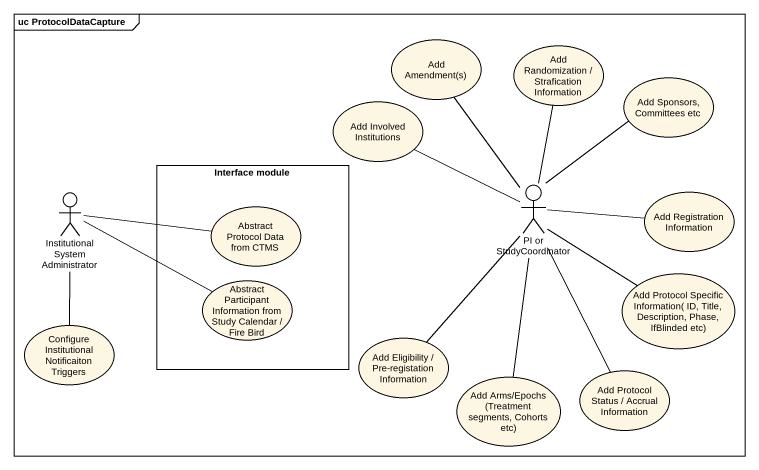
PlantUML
@startuml
mainframe uc ProtocolDataCapture
usecase "Add Amendment(s)" as Add_Amendment_s
usecase "Add Randomization / Strafication Information" as Add_Randomization
usecase "Add Sponsors, Committees etc" as Add_Sponsors_Committees_etc
usecase "Add Involved Institutions" as Add_Involved_Institutions
actor "Institutional System Administrator" as Institutional_System
rectangle "Interface module" as Interface_module {
  usecase "Abstract Protocol Data from CTMS" as Abstract_Protocol_Data_from
  usecase "Abstract Participant Information from Study Calendar / Fire Bird" as Abstract_Participant
}
actor "PI or StudyCoordinator" as PI_or_StudyCoordinator
usecase "Add Registration Information" as Add_Registration_Information
usecase "Add Protocol Specific Information( ID, Title, Description, Phase, IfBlinded etc)" as Add_Protocol_Specific
usecase "Configure Institutional Notificaiton Triggers" as Configure_Institutional
usecase "Add Eligibility / Pre-registation Information" as Add_Eligibility_Pre
usecase "Add Arms/Epochs (Treatment segments, Cohorts etc)" as Add_Arms_Epochs_Treatment
usecase "Add Protocol Status / Accrual Information" as Add_Protocol_Status_Accrual
Add_Involved_Institutions -right- PI_or_StudyCoordinator
Institutional_System -- Configure_Institutional
PI_or_StudyCoordinator -up- Add_Amendment_s
PI_or_StudyCoordinator -up- Add_Randomization
PI_or_StudyCoordinator -up- Add_Sponsors_Committees_etc
Add_Registration_Information -left- PI_or_StudyCoordinator
Abstract_Protocol_Data_from -left- Institutional_System
Add_Protocol_Specific -up- PI_or_StudyCoordinator
Abstract_Participant -left- Institutional_System
Add_Eligibility_Pre -up- PI_or_StudyCoordinator
Add_Arms_Epochs_Treatment -up- PI_or_StudyCoordinator
Add_Protocol_Status_Accrual -up- PI_or_StudyCoordinator
@enduml
